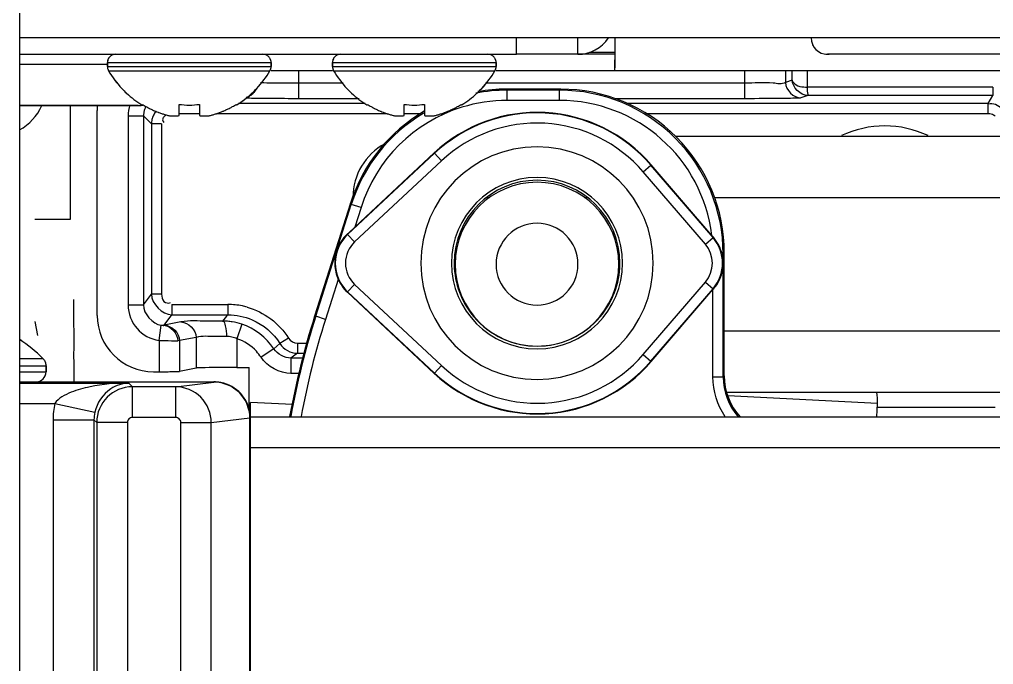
# Model space of a CAD drawing. Header units: millimetres. Extents: x 473 to 3963, y -1329 to 3488.
# Drawn here: x 1875.85 to 1923.46, y -60.8 to -29.3 of the extents above; entities that cross this region are included whole.
import ezdxf

# ---------------------------------------------------------------- set-up
doc = ezdxf.new("R2010")
doc.units = ezdxf.units.MM
doc.header["$LTSCALE"] = 392.37
doc.layers.get('0').update_dxf_attribs({"linetype": 'CONTINUOUS'})

msp = doc.modelspace()

# ---------------------------------------------------------------- linework, layer by layer
at = {"linetype": 'Continuous'}
for p, q in [((1875.848, 49.003), (1875.848, -88.997)), ((2584.648, -30.197), (1875.848, -30.197)), ((1900.148, -30.997), (1900.148, -30.197)), ((1903.148, -30.997), (1903.148, -30.197)), ((1904.948, -30.197), (1904.948, -30.997)), ((1904.948, -30.904), (1903.715, -30.904)), ((1875.848, -30.997), (1900.148, -30.997)), ((1880.148, -31.397), (1880.148, -31.597)), ((1880.148, -31.597), (1880.148, -31.397)), ((1880.148, -31.397), (1888.148, -31.397)), ((1888.148, -31.397), (1888.148, -31.597)), ((1888.148, -31.597), (1888.148, -31.397)), ((1891.148, -31.397), (1891.148, -31.597)), ((1891.148, -31.597), (1891.148, -31.397)), ((1891.148, -31.397), (1899.148, -31.397)), ((1899.148, -31.397), (1899.148, -31.597)), ((1899.148, -31.597), (1899.148, -31.397)), ((1903.148, -30.997), (1900.148, -30.997)), ((1904.948, -30.997), (1903.148, -30.997)), ((1904.948, -30.997), (1904.948, -31.27)), ((1904.948, -30.997), (1904.948, -31.27)), ((1904.948, -31.797), (1904.948, -31.27)), ((1904.948, -31.27), (1904.948, -31.657)), ((1946.148, -30.997), (1915.348, -30.997)), ((1880.177, -31.497), (1875.886, -31.497)), ((1880.148, -31.597), (1888.148, -31.597)), ((1880.203, -31.799), (1888.094, -31.799)), ((1891.148, -31.797), (1888.148, -31.797)), ((1889.481, -31.797), (1889.481, -32.414)), ((1889.481, -31.797), (1889.481, -32.414)), ((1891.148, -31.597), (1899.148, -31.597)), ((1891.203, -31.799), (1899.094, -31.799)), ((1904.948, -31.797), (1899.148, -31.797)), ((2499.591, -31.797), (1904.948, -31.797)), ((1911.298, -31.797), (1911.298, -32.414)), ((1911.298, -31.797), (1911.298, -32.414)), ((1913.297, -31.797), (1913.297, -32.379)), ((1913.297, -31.797), (1913.297, -32.379)), ((1913.623, -32.257), (1913.623, -31.797)), ((1913.623, -32.257), (1913.623, -31.797)), ((1914.373, -32.603), (1914.373, -31.797)), ((1914.373, -32.603), (1914.373, -31.797)), ((1913.623, -32.257), (1913.297, -32.379)), ((1913.623, -32.257), (1913.297, -32.379)), ((1889.481, -32.414), (1889.481, -33.164)), ((1891.203, -32.414), (1889.481, -32.414)), ((1889.481, -32.414), (1889.481, -33.164)), ((1891.203, -32.414), (1889.481, -32.414)), ((1891.673, -32.414), (1891.203, -32.414)), ((1891.673, -32.414), (1891.203, -32.414)), ((1899.094, -32.414), (1898.624, -32.414)), ((1899.094, -32.414), (1898.624, -32.414)), ((1904.948, -32.414), (1899.094, -32.414)), ((1904.948, -32.414), (1899.094, -32.414)), ((1902.304, -32.697), (1899.653, -32.697)), ((1899.691, -32.75), (1899.653, -32.697)), ((1899.691, -33.25), (1899.691, -32.75)), ((1902.251, -32.75), (1899.691, -32.75)), ((1902.251, -32.75), (1902.304, -32.697)), ((1902.251, -33.25), (1902.251, -32.75)), ((1911.298, -32.414), (1904.948, -32.414)), ((1911.298, -32.414), (1904.948, -32.414)), ((1911.298, -32.414), (1911.298, -33.164)), ((1911.298, -32.414), (1911.298, -33.164)), ((1923.436, -32.603), (1914.373, -32.603)), ((1923.436, -32.603), (1914.373, -32.603)), ((1923.436, -32.603), (1923.436, -33.003)), ((1923.436, -32.603), (1923.436, -33.003)), ((1892.456, -33.164), (1889.481, -33.164)), ((1892.456, -33.164), (1889.481, -33.164)), ((1902.251, -33.25), (1899.691, -33.25)), ((1911.298, -33.164), (1904.958, -33.164)), ((1911.298, -33.164), (1904.958, -33.164)), ((1914.385, -33.003), (1914.046, -33.129)), ((1914.385, -33.003), (1914.046, -33.129)), ((1923.437, -33.003), (1914.385, -33.003)), ((1923.437, -33.003), (1914.385, -33.003)), ((1923.209, -33.397), (1923.437, -33.003)), ((1923.209, -33.397), (1923.437, -33.003)), ((1880.848, -33.497), (1875.848, -33.497)), ((1875.848, -33.497), (1880.848, -33.497)), ((1880.774, -33.497), (1875.848, -33.497)), ((1875.848, -33.497), (1880.828, -33.497)), ((1878.35, -39.046), (1878.35, -33.497)), ((1879.648, -34.14), (1879.648, -33.747)), ((1880.848, -33.497), (1880.774, -33.497)), ((1881.648, -33.497), (1880.848, -33.497)), ((1880.848, -33.497), (1881.648, -33.497)), ((1881.848, -33.476), (1881.848, -33.442)), ((1883.648, -33.993), (1883.648, -33.442)), ((1884.648, -33.442), (1884.648, -33.993)), ((1886.448, -33.442), (1886.448, -33.476)), ((1886.741, -33.397), (1886.548, -33.397)), ((1886.741, -33.397), (1886.548, -33.397)), ((1889.481, -33.397), (1886.741, -33.397)), ((1889.481, -33.397), (1886.741, -33.397)), ((1892.749, -33.397), (1889.481, -33.397)), ((1892.749, -33.397), (1889.481, -33.397)), ((1892.848, -33.476), (1892.848, -33.442)), ((1894.648, -33.993), (1894.648, -33.442)), ((1895.648, -33.442), (1895.648, -33.993)), ((1897.448, -33.442), (1897.448, -33.476)), ((1911.298, -33.397), (1905.519, -33.397)), ((1911.298, -33.397), (1905.519, -33.397)), ((1914.046, -33.397), (1911.298, -33.397)), ((1914.046, -33.397), (1911.298, -33.397)), ((1923.209, -33.397), (1914.046, -33.397)), ((1923.209, -33.397), (1914.046, -33.397)), ((1923.209, -33.897), (1923.209, -33.397)), ((1923.209, -33.897), (1923.209, -33.397)), ((1879.648, -43.223), (1879.648, -34.14)), ((1881.158, -34.007), (1881.848, -34.007)), ((1881.158, -34.007), (1881.158, -43.235)), ((1881.158, -34.007), (1881.848, -34.007)), ((1881.158, -34.007), (1881.158, -43.235)), ((1881.848, -34.007), (1881.908, -34.007)), ((1881.848, -34.007), (1881.908, -34.007)), ((1881.908, -34.007), (1881.908, -43.235)), ((1881.908, -34.007), (1882.298, -34.397)), ((1881.908, -34.007), (1881.908, -43.235)), ((1881.908, -34.007), (1882.298, -34.397)), ((1884.648, -33.897), (1883.648, -33.897)), ((1884.648, -33.897), (1883.648, -33.897)), ((1886.448, -33.897), (1885.475, -33.897)), ((1886.448, -33.897), (1885.475, -33.897)), ((1892.848, -33.897), (1886.448, -33.897)), ((1892.848, -33.897), (1886.448, -33.897)), ((1893.821, -33.897), (1892.848, -33.897)), ((1893.821, -33.897), (1892.848, -33.897)), ((1895.487, -33.897), (1894.648, -33.897)), ((1895.487, -33.897), (1894.648, -33.897)), ((1923.209, -33.897), (1906.469, -33.897)), ((1923.209, -33.897), (1906.469, -33.897)), ((1882.298, -34.397), (1882.298, -42.715)), ((1882.797, -34.397), (1882.298, -34.397)), ((1882.298, -34.397), (1882.298, -42.715)), ((1882.797, -34.397), (1882.298, -34.397)), ((1882.797, -34.397), (1882.797, -42.715)), ((1882.797, -34.397), (1882.797, -42.715)), ((1907.91, -34.997), (1942.087, -34.997)), ((1896.137, -35.831), (1891.89, -39.796)), ((1896.123, -35.815), (1892.238, -39.442)), ((1896.123, -35.815), (1896.137, -35.831)), ((1896.479, -36.196), (1896.137, -35.831)), ((1896.479, -36.196), (1892.232, -40.161)), ((1906.337, -36.737), (1906.716, -36.411)), ((1906.732, -36.397), (1906.716, -36.411)), ((1909.756, -39.947), (1906.716, -36.411)), ((1909.695, -39.843), (1906.732, -36.397)), ((1909.377, -40.273), (1906.337, -36.737)), ((1898.694, -37.997), (1898.827, -37.997)), ((1903.47, -37.997), (1903.602, -37.997)), ((1909.817, -37.997), (1942.148, -37.997)), ((1892.03, -38.273), (1890.278, -43.785)), ((1890.33, -43.793), (1892.068, -38.325)), ((1892.068, -38.325), (1892.03, -38.273)), ((1892.545, -38.477), (1892.068, -38.325)), ((1892.545, -38.477), (1892.238, -39.442)), ((1876.6, -39.046), (1878.35, -39.046)), ((1891.89, -39.796), (1891.875, -39.779)), ((1892.232, -40.161), (1891.89, -39.796)), ((1909.377, -40.273), (1909.756, -39.947)), ((1909.773, -39.933), (1909.695, -39.843)), ((1909.773, -39.933), (1909.756, -39.947)), ((1910.25, -40.749), (1910.193, -40.749)), ((1910.25, -40.749), (1910.302, -40.696)), ((1910.25, -41.197), (1910.25, -40.749)), ((1910.302, -46.698), (1910.302, -40.696)), ((1910.25, -46.75), (1910.25, -41.197)), ((1891.429, -41.988), (1890.807, -43.945)), ((1892.232, -42.233), (1891.89, -42.599)), ((1892.232, -42.233), (1896.479, -46.199)), ((1906.337, -45.658), (1909.377, -42.121)), ((1909.377, -42.121), (1909.756, -42.447)), ((1881.908, -43.235), (1882.298, -42.715)), ((1881.908, -43.235), (1882.298, -42.715)), ((1882.797, -42.715), (1882.298, -42.715)), ((1882.797, -42.715), (1882.298, -42.715)), ((1891.876, -42.615), (1891.89, -42.599)), ((1891.876, -42.615), (1896.123, -46.58)), ((1891.89, -42.599), (1896.137, -46.564)), ((1906.716, -45.984), (1909.756, -42.447)), ((1906.732, -45.998), (1909.75, -42.488)), ((1909.75, -46.75), (1909.75, -42.488)), ((1909.773, -42.461), (1909.756, -42.447)), ((1879.648, -43.748), (1879.648, -43.223)), ((1881.158, -43.235), (1881.908, -43.235)), ((1881.158, -43.235), (1881.908, -43.235)), ((1883.297, -43.215), (1886.037, -43.215)), ((1883.297, -43.215), (1883.297, -43.715)), ((1883.297, -43.215), (1886.037, -43.215)), ((1883.297, -43.215), (1883.297, -43.715)), ((1886.037, -43.215), (1886.037, -43.715)), ((1886.037, -43.215), (1886.037, -43.715)), ((1882.921, -44.231), (1883.297, -43.715)), ((1883.297, -43.715), (1885.775, -43.715)), ((1883.297, -43.715), (1885.775, -43.715)), ((1885.775, -43.715), (1886.037, -43.715)), ((1885.775, -43.715), (1886.037, -43.715)), ((1890.33, -43.793), (1890.278, -43.785)), ((1890.807, -43.945), (1890.33, -43.793)), ((1876.748, -44.729), (1876.611, -44.045)), ((1882.682, -44.97), (1882.779, -44.226)), ((1882.682, -44.97), (1882.779, -44.226)), ((1883.741, -44.069), (1882.921, -44.231)), ((1883.741, -44.069), (1882.921, -44.231)), ((1886.716, -44.176), (1886.481, -44.888)), ((1886.716, -44.176), (1886.481, -44.888)), ((1910.302, -44.497), (1942.148, -44.497)), ((1882.682, -44.97), (1882.682, -46.497)), ((1882.682, -44.97), (1882.682, -46.497)), ((1884.488, -44.819), (1883.678, -44.98)), ((1884.488, -44.819), (1883.678, -44.98)), ((1883.678, -44.98), (1883.678, -46.481)), ((1883.678, -44.98), (1883.678, -46.481)), ((1884.488, -44.819), (1884.488, -46.32)), ((1884.488, -44.819), (1884.488, -46.32)), ((1886.481, -44.888), (1886.481, -46.288)), ((1886.481, -44.888), (1886.481, -46.288)), ((1888.284, -45.379), (1888.582, -45.127)), ((1888.284, -45.379), (1888.582, -45.127)), ((1889.006, -44.863), (1888.582, -45.127)), ((1889.006, -44.863), (1888.582, -45.127)), ((1889.431, -45.098), (1889.915, -45.098)), ((1889.431, -45.098), (1889.431, -45.598)), ((1889.431, -45.098), (1889.915, -45.098)), ((1889.431, -45.098), (1889.431, -45.598)), ((1888.284, -45.379), (1887.657, -45.791)), ((1888.284, -45.379), (1887.657, -45.791)), ((1889.431, -45.598), (1889.12, -45.831)), ((1889.431, -45.598), (1889.12, -45.831)), ((1889.431, -45.598), (1889.777, -45.598)), ((1889.431, -45.598), (1889.777, -45.598)), ((1906.337, -45.658), (1906.716, -45.984)), ((1875.848, -45.846), (1876.994, -45.846)), ((1889.12, -45.831), (1889.12, -46.581)), ((1889.713, -45.831), (1889.12, -45.831)), ((1889.12, -45.831), (1889.12, -46.581)), ((1889.713, -45.831), (1889.12, -45.831)), ((1906.732, -45.998), (1906.716, -45.984)), ((1875.848, -46.207), (1877.148, -46.207)), ((1875.848, -46.497), (1877.148, -46.497)), ((1877.148, -46.497), (1877.148, -46.207)), ((1877.148, -46.207), (1877.148, -46.497)), ((1882.398, -46.497), (1882.682, -46.497)), ((1884.488, -46.32), (1883.678, -46.481)), ((1886.481, -46.288), (1887.072, -46.288)), ((1887.072, -47.997), (1887.072, -46.288)), ((1889.506, -46.581), (1889.12, -46.581)), ((1889.506, -46.581), (1889.12, -46.581)), ((1896.123, -46.58), (1896.137, -46.564)), ((1896.479, -46.199), (1896.137, -46.564)), ((1885.357, -47.001), (1875.848, -47.001)), ((1885.357, -47.001), (1875.848, -47.001)), ((1875.848, -47.05), (1881.189, -47.05)), ((1881.189, -47.05), (1881.372, -47.233)), ((1883.484, -47.233), (1885.357, -47.001)), ((1885.357, -47.001), (1885.357, -47.001)), ((1909.75, -46.75), (1910.25, -46.75)), ((1910.302, -46.698), (1910.25, -46.75)), ((1883.484, -47.233), (1881.372, -47.233)), ((1881.372, -48.733), (1881.372, -47.233)), ((1883.484, -48.733), (1883.484, -47.233)), ((1910.425, -47.497), (1942.148, -47.497)), ((1875.848, -48.05), (1877.577, -48.05)), ((1877.577, -48.05), (1879.531, -48.477)), ((1887.072, -48.247), (1887.072, -47.997)), ((1887.148, -48.697), (1887.148, -47.997)), ((1889.195, -48.105), (1887.148, -47.997)), ((1889.195, -48.105), (1887.148, -47.997)), ((1917.787, -48.053), (1910.478, -47.67)), ((1917.753, -48.697), (1917.787, -48.053)), ((1923.536, -48.247), (1917.787, -48.247)), ((1877.491, -48.851), (1877.491, -77.859)), ((1877.491, -48.851), (1879.49, -48.851)), ((1879.622, -48.983), (1879.49, -48.851)), ((1879.49, -48.851), (1879.49, -77.858)), ((1881.122, -48.983), (1879.622, -48.983)), ((1879.622, -48.983), (1879.622, -77.826)), ((1881.122, -48.983), (1881.122, -77.826)), ((1883.484, -48.733), (1881.372, -48.733)), ((1883.736, -86.151), (1883.736, -48.983)), ((1883.736, -48.983), (1885.222, -48.983)), ((1885.222, -48.983), (1887.116, -48.747)), ((1885.222, -86.151), (1885.222, -48.983)), ((1887.116, -48.747), (1887.118, -48.747)), ((1887.116, -94.499), (1887.116, -48.747)), ((1887.118, -94.499), (1887.118, -48.747)), ((1887.142, -48.697), (2535.154, -48.697)), ((1887.142, -48.697), (2535.154, -48.697)), ((1887.148, -77.497), (1887.148, -48.797)), ((1887.148, -50.197), (2535.148, -50.197))]:
    msp.add_line(p, q, dxfattribs=at)
for points in [[(1923.54, -34.022), (1923.5, -33.99), (1923.456, -33.962), (1923.406, -33.937), (1923.348, -33.916), (1923.283, -33.902), (1923.209, -33.897)], [(1923.54, -34.022), (1923.5, -33.99), (1923.456, -33.962), (1923.406, -33.937), (1923.348, -33.916), (1923.283, -33.902), (1923.209, -33.897)], [(1882.779, -44.226), (1882.793, -44.228), (1882.807, -44.229), (1882.822, -44.231), (1882.837, -44.232), (1882.852, -44.232), (1882.868, -44.233), (1882.883, -44.233), (1882.897, -44.233), (1882.91, -44.232)], [(1882.779, -44.226), (1882.793, -44.228), (1882.807, -44.229), (1882.822, -44.231), (1882.837, -44.232), (1882.852, -44.232), (1882.868, -44.233), (1882.883, -44.233), (1882.897, -44.233), (1882.91, -44.232)], [(1882.916, -44.231), (1882.92, -44.231), (1882.916, -44.231), (1882.91, -44.232)], [(1882.916, -44.231), (1882.92, -44.231), (1882.916, -44.231), (1882.91, -44.232)], [(1883.678, -44.98), (1883.663, -44.981), (1883.636, -44.981), (1883.592, -44.982)], [(1883.678, -44.98), (1883.663, -44.981), (1883.636, -44.981), (1883.592, -44.982)], [(1887.118, -48.747), (1887.092, -48.45), (1886.924, -47.949), (1886.612, -47.522), (1886.185, -47.206), (1885.682, -47.031), (1885.357, -47.001)]]:
    msp.add_lwpolyline(points, dxfattribs=at)
for centre, radius, start, end in [((1903.148, -29.197), 1.8, 270, 326.2055), ((1915.348, -30.197), 0.8, 180, 270), ((1915.348, -30.197), 0.8, 180, 269.9981), ((1915.348, -30.197), 0.8, 204.0168, 215.9832), ((1880.548, -31.397), 0.4, 152.9219, 180), ((1880.548, -31.397), 0.4, 153.0784, 180), ((1880.548, -31.397), 0.4, 144.9279, 153.0784), ((1880.548, -31.397), 0.4, 145.0718, 152.9219), ((1880.548, -31.397), 0.4, 124.9282, 145.0718), ((1880.548, -31.397), 0.4, 125.0721, 144.9279), ((1880.548, -31.397), 0.4, 116.9216, 125.0721), ((1880.548, -31.397), 0.4, 117.0781, 124.9282), ((1880.548, -31.397), 0.4, 90, 117.0781), ((1880.548, -31.397), 0.4, 90, 116.9216), ((1887.748, -31.397), 0.4, 63.0784, 90), ((1887.748, -31.397), 0.4, 62.9219, 90), ((1887.748, -31.397), 0.4, 54.9279, 63.0784), ((1887.748, -31.397), 0.4, 55.0718, 62.9219), ((1887.748, -31.397), 0.4, 34.9282, 55.0718), ((1887.748, -31.397), 0.4, 35.0721, 54.9279), ((1887.748, -31.397), 0.4, 26.9216, 35.0721), ((1887.748, -31.397), 0.4, 27.0781, 34.9282), ((1887.748, -31.397), 0.4, 0, 27.0781), ((1887.748, -31.397), 0.4, 0, 26.9216), ((1891.548, -31.397), 0.4, 152.9219, 180), ((1891.548, -31.397), 0.4, 153.0784, 180), ((1891.548, -31.397), 0.4, 144.9279, 153.0784), ((1891.548, -31.397), 0.4, 145.0718, 152.9219), ((1891.548, -31.397), 0.4, 124.9282, 145.0718), ((1891.548, -31.397), 0.4, 125.0721, 144.9279), ((1891.548, -31.397), 0.4, 116.9216, 125.0721), ((1891.548, -31.397), 0.4, 117.0781, 124.9282), ((1891.548, -31.397), 0.4, 90, 117.0781), ((1891.548, -31.397), 0.4, 90, 116.9216), ((1898.748, -31.397), 0.4, 63.0784, 90), ((1898.748, -31.397), 0.4, 62.9219, 90), ((1898.748, -31.397), 0.4, 54.9279, 63.0784), ((1898.748, -31.397), 0.4, 55.0718, 62.9219), ((1898.748, -31.397), 0.4, 34.9282, 55.0718), ((1898.748, -31.397), 0.4, 35.0721, 54.9279), ((1898.748, -31.397), 0.4, 26.9216, 35.0721), ((1898.748, -31.397), 0.4, 27.0781, 34.9282), ((1898.748, -31.397), 0.4, 0, 27.0781), ((1898.748, -31.397), 0.4, 0, 26.9216), ((1915.348, -30.197), 0.8, 264.0334, 275.9666), ((1880.548, -31.597), 0.4, 180, 193.4759), ((1880.548, -31.597), 0.4, 180, 193.4584), ((1880.548, -31.597), 0.4, 193.4584, 196.8427), ((1880.548, -31.597), 0.4, 193.4759, 196.8253), ((1880.548, -31.597), 0.4, 196.8253, 210.3012), ((1880.548, -31.597), 0.4, 196.8427, 210.3012), ((1884.347, -29.377), 4.8, 210.3012, 223.1766), ((1884.347, -29.377), 4.8, 210.3012, 223.1927), ((1883.949, -29.377), 4.8, 316.8073, 329.6988), ((1883.949, -29.377), 4.8, 316.8234, 329.6988), ((1887.748, -31.597), 0.4, 329.6988, 343.1747), ((1887.748, -31.597), 0.4, 329.6988, 343.1573), ((1887.748, -31.597), 0.4, 343.1573, 346.5416), ((1887.748, -31.597), 0.4, 343.1747, 346.5241), ((1887.748, -31.597), 0.4, 346.5241, 360), ((1887.748, -31.597), 0.4, 346.5416, 360), ((1891.548, -31.597), 0.4, 180, 193.4759), ((1891.548, -31.597), 0.4, 180, 193.4584), ((1891.548, -31.597), 0.4, 193.4584, 196.8427), ((1891.548, -31.597), 0.4, 193.4759, 196.8253), ((1891.548, -31.597), 0.4, 196.8253, 210.3012), ((1891.548, -31.597), 0.4, 196.8427, 210.3012), ((1895.347, -29.377), 4.8, 210.3012, 223.1766), ((1895.347, -29.377), 4.8, 210.3012, 223.1927), ((1894.949, -29.377), 4.8, 316.8073, 329.6988), ((1894.949, -29.377), 4.8, 316.8234, 329.6988), ((1898.748, -31.597), 0.4, 329.6988, 343.1747), ((1898.748, -31.597), 0.4, 329.6988, 343.1573), ((1898.748, -31.597), 0.4, 343.1573, 346.5416), ((1898.748, -31.597), 0.4, 343.1747, 346.5241), ((1898.748, -31.597), 0.4, 346.5241, 360), ((1898.748, -31.597), 0.4, 346.5416, 360), ((1884.347, -29.377), 4.8, 223.1766, 227.1654), ((1884.347, -29.377), 4.8, 223.1927, 227.1511), ((1883.949, -29.377), 4.8, 312.8346, 316.8234), ((1883.949, -29.377), 4.8, 312.8489, 316.8073), ((1895.347, -29.377), 4.8, 223.1766, 227.1654), ((1895.347, -29.377), 4.8, 223.1927, 227.1511), ((1899.693, -40.769), 8.019, 90.014, 101.0488), ((1894.949, -29.377), 4.8, 312.8346, 316.8234), ((1894.949, -29.377), 4.8, 312.8489, 316.8073), ((1899.654, -40.713), 8.015, 90.0096, 100.0096), ((1902.251, -40.748), 7.998, 359.998, 90.002), ((1902.304, -40.696), 7.998, 359.9966, 90.0034), ((1884.347, -29.377), 4.8, 227.1511, 238.4029), ((1884.347, -29.377), 4.8, 227.1654, 238.3799), ((1883.949, -29.377), 4.8, 301.5971, 312.8489), ((1883.949, -29.377), 4.8, 301.6201, 312.8346), ((1895.347, -29.377), 4.8, 227.1511, 238.4029), ((1895.347, -29.377), 4.8, 227.1654, 238.3799), ((1894.949, -29.377), 4.8, 301.5971, 312.8489), ((1894.949, -29.377), 4.8, 301.6201, 312.8346), ((1899.698, -40.792), 7.542, 90.0492, 107.1473), ((1902.252, -40.748), 7.498, 6.9321, 90.0038), ((1874.648, -32.497), 2.5, 298.7478, 336.2148), ((1882.921, -34.009), 1.763, 162.0771, 179.9282), ((1882.921, -34.009), 1.763, 162.0771, 179.9282), ((1881.648, -31.497), 2, 270, 275.5219), ((1884.347, -29.377), 4.8, 238.3799, 238.6273), ((1884.347, -29.377), 4.8, 238.4029, 238.6273), ((1881.648, -31.497), 2, 275.5219, 275.9299), ((1884.335, -29.39), 4.755, 238.4659, 241.0313), ((1881.648, -31.497), 2, 275.9299, 276.7411), ((1882.981, -34.047), 1.078, 152.324, 161.1776), ((1882.981, -34.047), 1.078, 152.324, 161.1776), ((1884.333, -29.394), 4.75, 241.0316, 241.9926), ((1884.331, -29.396), 4.747, 241.9926, 243.3187), ((1884.33, -29.399), 4.744, 243.3188, 244.4598), ((1884.328, -29.403), 4.74, 244.4598, 245.4278), ((1884.326, -29.407), 4.735, 245.4278, 246.6825), ((1883.384, -34.445), 1.093, 142.7092, 154.1022), ((1883.384, -34.445), 1.093, 142.7092, 154.1022), ((1884.324, -29.412), 4.73, 246.6826, 247.4526), ((1884.321, -29.419), 4.723, 247.4524, 248.9975), ((1884.148, -29.677), 3.798, 262.4351, 277.5649), ((1883.975, -29.419), 4.723, 291.0025, 292.5476), ((1883.972, -29.412), 4.73, 292.5474, 293.3174), ((1883.97, -29.407), 4.735, 293.3175, 294.5722), ((1883.968, -29.403), 4.74, 294.5722, 295.5402), ((1883.967, -29.399), 4.744, 295.5402, 296.6812), ((1883.965, -29.396), 4.747, 296.6813, 298.0074), ((1883.964, -29.394), 4.75, 298.0074, 298.9684), ((1883.962, -29.39), 4.755, 298.9687, 301.5341), ((1883.949, -29.377), 4.8, 301.3727, 301.6201), ((1883.949, -29.377), 4.8, 301.3727, 301.5971), ((1899.653, -40.696), 7.999, 120.1351, 162.3657), ((1899.691, -40.748), 7.499, 107.1972, 162.3666), ((1895.347, -29.377), 4.8, 238.3799, 238.6273), ((1895.347, -29.377), 4.8, 238.4029, 238.6273), ((1895.335, -29.39), 4.755, 238.4659, 241.0313), ((1895.333, -29.394), 4.75, 241.0316, 241.9926), ((1895.331, -29.396), 4.747, 241.9926, 243.3187), ((1895.33, -29.399), 4.744, 243.3188, 244.4598), ((1895.328, -29.403), 4.74, 244.4598, 245.4278), ((1895.326, -29.407), 4.735, 245.4278, 246.6825), ((1895.324, -29.412), 4.73, 246.6826, 247.4526), ((1895.321, -29.419), 4.723, 247.4524, 248.9975), ((1895.148, -29.677), 3.798, 262.4351, 277.5649), ((1894.975, -29.419), 4.723, 291.0025, 292.5476), ((1894.972, -29.412), 4.73, 292.5474, 293.3174), ((1894.97, -29.407), 4.735, 293.3175, 294.5722), ((1894.968, -29.403), 4.74, 294.5722, 295.5402), ((1894.967, -29.399), 4.744, 295.5402, 296.6812), ((1894.965, -29.396), 4.747, 296.6813, 298.0074), ((1894.964, -29.394), 4.75, 298.0074, 298.9684), ((1894.962, -29.39), 4.755, 298.9687, 301.5341), ((1894.949, -29.377), 4.8, 301.3727, 301.6201), ((1894.949, -29.377), 4.8, 301.3727, 301.5971), ((1884.319, -29.426), 4.715, 248.9977, 249.4819), ((1884.315, -29.437), 4.704, 249.4813, 251.5344), ((1884.308, -29.455), 4.684, 251.535, 252.6227), ((1884.304, -29.47), 4.669, 252.6228, 253.6051), ((1884.295, -29.5), 4.637, 253.6036, 255.6824), ((1883.402, -32.003), 2.006, 262.7259, 264.7415), ((1883.4, -32.024), 1.985, 264.7442, 265.3991), ((1883.399, -32.037), 1.973, 265.3984, 266.7833), ((1883.399, -32.048), 1.962, 266.7841, 267.6235), ((1883.398, -32.054), 1.955, 267.6234, 268.8455), ((1883.398, -32.058), 1.951, 268.8459, 269.8005), ((1883.398, -32.058), 1.951, 269.8006, 270.9258), ((1883.398, -32.056), 1.953, 270.9261, 271.9964), ((1883.398, -32.05), 1.96, 271.9964, 273.0228), ((1883.397, -32.039), 1.97, 273.0233, 274.286), ((1883.396, -32.027), 1.982, 274.2856, 275.1372), ((1883.394, -32.004), 2.005, 275.1401, 277.2744), ((1884.902, -32.004), 2.005, 262.7256, 264.8598), ((1884.9, -32.027), 1.982, 264.8627, 265.7144), ((1884.899, -32.039), 1.97, 265.714, 266.9766), ((1884.898, -32.05), 1.959, 266.9771, 268.0037), ((1884.898, -32.056), 1.954, 268.0037, 269.0738), ((1884.898, -32.059), 1.95, 269.0741, 270.1995), ((1884.898, -32.058), 1.951, 270.1995, 271.1541), ((1884.898, -32.054), 1.955, 271.1545, 272.3767), ((1884.898, -32.047), 1.962, 272.3765, 273.2159), ((1884.897, -32.037), 1.973, 273.2167, 274.6016), ((1884.896, -32.024), 1.985, 274.6009, 275.2558), ((1884.894, -32.003), 2.006, 275.2585, 277.2741), ((1884.001, -29.5), 4.637, 284.3176, 286.3964), ((1883.993, -29.47), 4.669, 286.3949, 287.3772), ((1883.988, -29.455), 4.684, 287.3773, 288.465), ((1883.982, -29.437), 4.704, 288.4656, 290.5187), ((1883.978, -29.426), 4.715, 290.5181, 291.0023), ((1899.691, -40.749), 7.999, 120.9097, 162.3647), ((1895.319, -29.426), 4.715, 248.9977, 249.4819), ((1895.315, -29.437), 4.704, 249.4813, 251.5344), ((1895.308, -29.455), 4.684, 251.535, 252.6227), ((1895.304, -29.47), 4.669, 252.6228, 253.6051), ((1895.295, -29.5), 4.637, 253.6036, 255.6824), ((1894.402, -32.003), 2.006, 262.7259, 264.7415), ((1894.4, -32.024), 1.985, 264.7442, 265.3991), ((1894.399, -32.037), 1.973, 265.3984, 266.7833), ((1894.399, -32.048), 1.962, 266.7841, 267.6235), ((1894.398, -32.054), 1.955, 267.6234, 268.8455), ((1894.398, -32.058), 1.951, 268.8459, 269.8005), ((1894.398, -32.058), 1.951, 269.8006, 270.9258), ((1894.398, -32.056), 1.953, 270.9261, 271.9964), ((1894.398, -32.05), 1.96, 271.9964, 273.0228), ((1894.397, -32.039), 1.97, 273.0233, 274.286), ((1894.396, -32.027), 1.982, 274.2856, 275.1372), ((1894.394, -32.004), 2.005, 275.1401, 277.2744), ((1899.694, -40.754), 8.005, 120.4607, 120.9097), ((1895.902, -32.004), 2.005, 262.7256, 264.8598), ((1895.9, -32.027), 1.982, 264.8627, 265.7144), ((1895.899, -32.039), 1.97, 265.714, 266.9766), ((1895.898, -32.05), 1.959, 266.9771, 268.0037), ((1895.898, -32.056), 1.954, 268.0037, 269.0738), ((1895.898, -32.059), 1.95, 269.0741, 270.1995), ((1895.898, -32.058), 1.951, 270.1995, 271.1541), ((1895.898, -32.054), 1.955, 271.1545, 272.3767), ((1895.898, -32.047), 1.962, 272.3765, 273.2159), ((1895.897, -32.037), 1.973, 273.2167, 274.6016), ((1895.896, -32.024), 1.985, 274.6009, 275.2558), ((1895.894, -32.003), 2.006, 275.2585, 277.2741), ((1901.148, -41.197), 7.364, 40.6852, 133.0353), ((1901.148, -41.197), 7.342, 40.6852, 133.0353), ((1895.001, -29.5), 4.637, 284.3176, 286.3964), ((1894.993, -29.47), 4.669, 286.3949, 287.3772), ((1894.988, -29.455), 4.684, 287.3773, 288.465), ((1894.982, -29.437), 4.704, 288.4656, 290.5187), ((1894.978, -29.426), 4.715, 290.5181, 291.0023), ((1901.148, -41.197), 6.842, 40.6852, 133.0353), ((1918.148, -39.497), 5, 64.914, 115.086), ((1895.148, -37.997), 3, 118.6972, 179.5657), ((1901.148, -41.197), 5.681, 0, 180), ((1901.148, -41.197), 4.182, 0, 180), ((1901.148, -41.197), 4.05, 0, 180), ((1901.148, -41.247), 4, 0, 180), ((1901.148, -41.247), 2, 0, 180), ((1893.199, -41.197), 1.917, 133.0353, 226.9647), ((1893.206, -41.22), 1.961, 132.745, 160.4665), ((1908.302, -41.197), 1.917, 319.3148, 40.6852), ((1908.283, -41.218), 1.967, 13.8097, 40.783), ((1893.199, -41.197), 1.417, 133.0353, 226.9647), ((1908.302, -41.197), 1.417, 319.3148, 40.6852), ((1908.291, -41.216), 1.959, 0.5341, 13.7882), ((1901.148, -41.197), 5.681, 180, 360), ((1901.148, -41.197), 4.182, 180, 360), ((1901.148, -41.197), 4.05, 180, 180.7745), ((1901.148, -41.197), 4.05, 180.7745, 220.3826), ((1901.148, -41.247), 4, 180, 360), ((1901.148, -41.247), 2, 180, 360), ((1901.148, -41.197), 4.05, 319.5866, 359.2255), ((1901.148, -41.197), 4.05, 359.2255, 360), ((1893.199, -41.197), 1.939, 204.0696, 226.9647), ((1882.908, -43.234), 1.75, 180.0041, 262.5808), ((1882.908, -43.234), 1.75, 180.0041, 262.5808), ((1886.036, -46.724), 3.509, 78.3708, 89.9856), ((1886.036, -46.724), 3.509, 78.3708, 89.9856), ((1886.038, -46.709), 3.494, 74.4166, 78.3581), ((1886.038, -46.709), 3.494, 74.4166, 78.3581), ((1939.003, -88.494), 69.359, 139.78775, 140.12422), ((1939.003, -88.494), 69.359, 139.78775, 140.12422), ((1928.431, -55.911), 40.034, 162.3687, 169.6122), ((1928.485, -55.919), 40.035, 162.3688, 169.6003), ((1885.785, -47.005), 2.978, 85.4134, 90.1931), ((1885.786, -47.001), 2.975, 81.0819, 85.4193), ((1885.786, -46.995), 2.968, 71.7522, 81.0748), ((1928.483, -55.919), 39.534, 162.3686, 169.4671), ((1901.148, -41.197), 4.05, 220.3826, 319.5866), ((1871.148, -51.947), 8.45, 46.2253, 56.1444), ((1871.148, -51.947), 8.45, 46.2253, 56.1195), ((1885.776, -47.025), 2.25, 33.2686, 42.676), ((1885.776, -47.025), 2.25, 33.2686, 42.676), ((1901.148, -41.197), 6.842, 226.9647, 319.3148), ((1876.648, -46.207), 0.5, 25.6499, 46.2253), ((1876.648, -46.207), 0.5, 25.7122, 46.2253), ((1876.648, -46.207), 0.5, 20.5136, 25.7122), ((1876.648, -46.207), 0.5, 20.5759, 25.6499), ((1876.648, -46.207), 0.5, 0, 20.5759), ((1876.648, -46.207), 0.5, 0, 20.5136), ((1901.148, -41.197), 7.364, 226.9647, 319.3148), ((1901.148, -41.197), 7.342, 226.9647, 319.3148), ((1876.648, -46.497), 0.5, 270, 360), ((1876.648, -46.497), 0.5, 270, 360), ((1882.682, 7.595), 54.093, 269.9996, 270.383), ((1882.824, -11.478), 35.019, 270.3602, 270.8733), ((1885.348, -48.797), 1.8, 79.6667, 89.7225), ((1885.356, -48.781), 1.78, 79.0249, 89.9697), ((1885.348, -48.797), 1.8, 79.0926, 79.6667), ((1885.348, -48.797), 1.8, 6.8996, 79.0926), ((1885.355, -48.777), 1.776, 63.6821, 78.983), ((1913.249, -46.751), 2.999, 179.9942, 220.6932), ((1913.302, -46.698), 3, 179.9978, 221.9986), ((1881.373, -48.984), 1.75, 90.0175, 179.9825), ((1885.359, -48.767), 1.766, 60.9444, 63.6461), ((1885.359, -48.766), 1.765, 45.9857, 60.918), ((1885.366, -48.756), 1.753, 43.8677, 45.9479), ((1885.364, -48.757), 1.754, 27.9753, 43.8358), ((1914.791, -47.896), 3, 357, 7.6509), ((1881.251, -48.852), 3.761, 167.6796, 179.9829), ((1885.375, -48.749), 1.741, 26.4219, 27.9302), ((1885.37, -48.751), 1.747, 10.5952, 26.3875), ((1881.246, -48.851), 1.755, 167.698, 180.0022), ((1885.379, -48.748), 1.737, 7.9921, 10.5538), ((1885.378, -48.748), 1.738, 1.7941, 7.989), ((1881.372, -48.983), 0.25, 89.981, 180.019), ((1885.38, -48.748), 1.736, 0.016, 1.793), ((1885.348, -48.797), 1.8, 1.6496, 6.8996), ((1885.348, -48.797), 1.8, 0, 1.6496)]:
    msp.add_arc(centre, radius, start, end, dxfattribs=at)
for centre, major_axis, ratio, start_param, end_param in [((1882.648, -33.748), (-2.122, 2.122), 0.999829, 0.701347, 0.785312), ((1892.243, -39.425), (0.746, 0.697), 0.008548, -2.095299, -1.586014), ((1909.75, -42.501), (0.5, 0.582), 0.011377, 1.512091, 1.557559), ((1882.398, -43.747), (1.65, 2.201), 0.999762, -4.068795, -2.498227), ((1886.481, -46.323), (2, 0), 0.017455, 1.867479, 3.054326), ((1886.481, -46.323), (2, 0), 0.017455, 1.570796, 1.867479)]:
    msp.add_ellipse(centre, major_axis=major_axis, ratio=ratio, start_param=start_param, end_param=end_param, dxfattribs=at)
for points, knots in [([(1913.297, -32.379), (1913.116, -32.473), (1912.402, -32.323), (1911.761, -32.414), (1911.298, -32.414)], [0, 0, 0, 0, 0.305058, 1, 1, 1, 1]), ([(1913.297, -32.379), (1913.116, -32.473), (1912.402, -32.323), (1911.761, -32.414), (1911.298, -32.414)], [0, 0, 0, 0, 0.305058, 1, 1, 1, 1]), ([(1913.623, -32.257), (1913.626, -32.302), (1913.781, -32.569), (1914.13, -32.598), (1914.373, -32.602)], [0, 0, 0, 0, 0.155937, 1, 1, 1, 1]), ([(1913.623, -32.257), (1913.626, -32.302), (1913.781, -32.569), (1914.13, -32.598), (1914.373, -32.602)], [0, 0, 0, 0, 0.155937, 1, 1, 1, 1]), ([(1887.431, -32.665), (1887.413, -32.711), (1887.367, -32.799), (1887.304, -32.876), (1887.269, -32.911)], [0, 0, 0, 0, 0.50015, 1, 1, 1, 1]), ([(1887.431, -32.665), (1887.413, -32.711), (1887.367, -32.799), (1887.304, -32.876), (1887.269, -32.911)], [0, 0, 0, 0, 0.50015, 1, 1, 1, 1]), ([(1889.481, -32.414), (1889.287, -32.414), (1888.67, -32.411), (1888.053, -32.41), (1887.631, -32.392)], [0, 0, 0, 0, 0.314585, 1, 1, 1, 1]), ([(1889.481, -32.414), (1889.287, -32.414), (1888.67, -32.411), (1888.053, -32.41), (1887.631, -32.392)], [0, 0, 0, 0, 0.314585, 1, 1, 1, 1]), ([(1914.385, -33.003), (1914.416, -32.973), (1914.341, -32.812), (1914.371, -32.692), (1914.373, -32.603)], [0, 0, 0, 0, 0.326824, 1, 1, 1, 1]), ([(1914.385, -33.003), (1914.416, -32.973), (1914.341, -32.812), (1914.371, -32.692), (1914.373, -32.603)], [0, 0, 0, 0, 0.326824, 1, 1, 1, 1]), ([(1887.184, -33.148), (1887.133, -33.147), (1887.042, -33.145), (1886.951, -33.142), (1886.91, -33.141)], [0, 0, 0, 0, 0.553287, 1, 1, 1, 1]), ([(1887.269, -32.911), (1887.223, -32.958), (1887.117, -33.037), (1886.995, -33.088), (1886.932, -33.105)], [0, 0, 0, 0, 0.500882, 1, 1, 1, 1]), ([(1887.269, -32.911), (1887.223, -32.958), (1887.117, -33.037), (1886.995, -33.088), (1886.932, -33.105)], [0, 0, 0, 0, 0.500882, 1, 1, 1, 1]), ([(1889.481, -33.164), (1889.257, -33.164), (1888.491, -33.163), (1887.725, -33.159), (1887.184, -33.148)], [0, 0, 0, 0, 0.29292, 1, 1, 1, 1]), ([(1913.646, -33.147), (1913.5, -33.15), (1912.717, -33.162), (1911.934, -33.164), (1911.298, -33.164)], [0, 0, 0, 0, 0.186809, 1, 1, 1, 1]), ([(1914.046, -33.129), (1914.011, -33.143), (1913.872, -33.132), (1913.741, -33.145), (1913.646, -33.147)], [0, 0, 0, 0, 0.28557, 1, 1, 1, 1]), ([(1881.961, -33.699), (1881.944, -33.749), (1881.917, -33.851), (1881.908, -33.955), (1881.908, -34.007)], [0, 0, 0, 0, 0.504752, 1, 1, 1, 1]), ([(1881.961, -33.699), (1881.944, -33.749), (1881.917, -33.851), (1881.908, -33.955), (1881.908, -34.007)], [0, 0, 0, 0, 0.504752, 1, 1, 1, 1]), ([(1882.401, -33.968), (1882.368, -34.035), (1882.317, -34.175), (1882.298, -34.323), (1882.298, -34.397)], [0, 0, 0, 0, 0.506175, 1, 1, 1, 1]), ([(1882.401, -33.968), (1882.368, -34.035), (1882.317, -34.175), (1882.298, -34.323), (1882.298, -34.397)], [0, 0, 0, 0, 0.506175, 1, 1, 1, 1]), ([(1882.938, -34.016), (1882.897, -34.049), (1882.816, -34.15), (1882.864, -34.273), (1882.9, -34.322)], [0, 0, 0, 0, 0.469369, 1, 1, 1, 1]), ([(1882.938, -34.016), (1882.897, -34.049), (1882.816, -34.15), (1882.864, -34.273), (1882.9, -34.322)], [0, 0, 0, 0, 0.469369, 1, 1, 1, 1]), ([(1883.042, -33.954), (1883.023, -33.963), (1882.987, -33.981), (1882.954, -34.004), (1882.938, -34.016)], [0, 0, 0, 0, 0.510338, 1, 1, 1, 1]), ([(1883.042, -33.954), (1883.023, -33.963), (1882.987, -33.981), (1882.954, -34.004), (1882.938, -34.016)], [0, 0, 0, 0, 0.510338, 1, 1, 1, 1]), ([(1891.358, -40.564), (1891.288, -40.79), (1891.209, -41.278), (1891.328, -41.762), (1891.429, -41.988)], [0, 0, 0, 0, 0.488575, 1, 1, 1, 1]), ([(1909.773, -42.461), (1909.927, -42.282), (1910.165, -41.878), (1910.248, -41.419), (1910.25, -41.197)], [0, 0, 0, 0, 0.516402, 1, 1, 1, 1]), ([(1882.797, -42.715), (1882.797, -42.839), (1882.827, -43.102), (1883.138, -43.175), (1883.223, -43.113)], [0, 0, 0, 0, 0.542264, 1, 1, 1, 1]), ([(1882.797, -42.715), (1882.797, -42.839), (1882.827, -43.102), (1883.138, -43.175), (1883.223, -43.113)], [0, 0, 0, 0, 0.542264, 1, 1, 1, 1]), ([(1878.517, -46.993), (1878.516, -46.46), (1878.509, -45.503), (1878.522, -44.266), (1878.486, -43.464), (1878.518, -43.08), (1878.498, -42.979)], [0, 0, 0, 0, 0.39799, 0.715975, 0.923297, 1, 1, 1, 1]), ([(1885.775, -44.027), (1885.519, -44.028), (1884.843, -44.05), (1884.155, -43.986), (1883.741, -44.069)], [0, 0, 0, 0, 0.377532, 1, 1, 1, 1]), ([(1885.775, -44.027), (1885.519, -44.028), (1884.843, -44.05), (1884.155, -43.986), (1883.741, -44.069)], [0, 0, 0, 0, 0.377532, 1, 1, 1, 1]), ([(1885.775, -44.027), (1885.862, -44.032), (1885.944, -44.385), (1885.967, -44.6), (1885.967, -44.777)], [0, 0, 0, 0, 0.330883, 1, 1, 1, 1]), ([(1885.775, -44.027), (1885.862, -44.032), (1885.944, -44.385), (1885.967, -44.6), (1885.967, -44.777)], [0, 0, 0, 0, 0.330883, 1, 1, 1, 1]), ([(1885.967, -44.777), (1885.781, -44.778), (1885.291, -44.8), (1884.785, -44.738), (1884.488, -44.819)], [0, 0, 0, 0, 0.377472, 1, 1, 1, 1]), ([(1885.967, -44.777), (1885.781, -44.778), (1885.291, -44.8), (1884.785, -44.738), (1884.488, -44.819)], [0, 0, 0, 0, 0.377472, 1, 1, 1, 1]), ([(1882.682, -44.97), (1882.776, -44.973), (1883.079, -44.981), (1883.383, -44.984), (1883.592, -44.982)], [0, 0, 0, 0, 0.308802, 1, 1, 1, 1]), ([(1882.682, -44.97), (1882.776, -44.973), (1883.079, -44.981), (1883.383, -44.984), (1883.592, -44.982)], [0, 0, 0, 0, 0.308802, 1, 1, 1, 1]), ([(1886.225, -44.804), (1886.182, -44.795), (1886.097, -44.781), (1886.01, -44.776), (1885.967, -44.777)], [0, 0, 0, 0, 0.505239, 1, 1, 1, 1]), ([(1886.225, -44.804), (1886.182, -44.795), (1886.097, -44.781), (1886.01, -44.776), (1885.967, -44.777)], [0, 0, 0, 0, 0.505239, 1, 1, 1, 1]), ([(1886.481, -44.888), (1886.44, -44.87), (1886.356, -44.837), (1886.269, -44.813), (1886.225, -44.804)], [0, 0, 0, 0, 0.499035, 1, 1, 1, 1]), ([(1886.481, -44.888), (1886.44, -44.87), (1886.356, -44.837), (1886.269, -44.813), (1886.225, -44.804)], [0, 0, 0, 0, 0.499035, 1, 1, 1, 1]), ([(1883.357, -46.493), (1883.431, -46.492), (1883.538, -46.486), (1883.646, -46.488), (1883.678, -46.481)], [0, 0, 0, 0, 0.689497, 1, 1, 1, 1]), ([(1881.189, -47.05), (1880.555, -47.053), (1879.587, -47.135), (1878.376, -47.47), (1877.753, -47.78), (1877.577, -48.05)], [0, 0, 0, 0, 0.496986, 0.74749, 1, 1, 1, 1]), ([(1881.189, -47.05), (1880.881, -47.061), (1880.109, -47.308), (1879.629, -48.027), (1879.531, -48.477)], [0, 0, 0, 0, 0.400979, 1, 1, 1, 1]), ([(1885.222, -48.983), (1885.221, -48.537), (1884.852, -47.611), (1883.928, -47.234), (1883.484, -47.233)], [0, 0, 0, 0, 0.501239, 1, 1, 1, 1]), ([(1883.736, -48.983), (1883.736, -48.919), (1883.682, -48.786), (1883.548, -48.733), (1883.484, -48.733)], [0, 0, 0, 0, 0.499807, 1, 1, 1, 1])]:
    msp.add_open_spline(points, degree=3, knots=knots, dxfattribs=at)
for points in [[(1914.385, -33.003), (1914.029, -33.002), (1913.629, -32.612), (1913.623, -32.257)], [(1914.385, -33.003), (1914.029, -33.002), (1913.629, -32.612), (1913.623, -32.257)], [(1913.297, -32.379), (1913.297, -32.733), (1913.693, -33.129), (1914.046, -33.129)], [(1913.297, -32.379), (1913.297, -32.733), (1913.693, -33.129), (1914.046, -33.129)], [(1923.87, -33.647), (1923.699, -33.495), (1923.437, -33.359), (1923.219, -33.429)], [(1923.87, -33.647), (1923.699, -33.495), (1923.437, -33.359), (1923.219, -33.429)], [(1882.298, -42.715), (1882.298, -43.186), (1882.826, -43.715), (1883.297, -43.715)], [(1882.298, -42.715), (1882.298, -43.186), (1882.826, -43.715), (1883.297, -43.715)], [(1881.908, -43.235), (1881.908, -43.674), (1882.342, -44.17), (1882.779, -44.226)], [(1881.908, -43.235), (1881.908, -43.674), (1882.342, -44.17), (1882.779, -44.226)], [(1886.037, -43.715), (1886.44, -43.715), (1886.85, -43.799), (1887.22, -43.958)], [(1886.037, -43.715), (1886.44, -43.715), (1886.85, -43.799), (1887.22, -43.958)], [(1886.977, -43.344), (1887.791, -43.571), (1888.559, -44.146), (1889.006, -44.863)], [(1886.977, -43.344), (1887.791, -43.571), (1888.559, -44.146), (1889.006, -44.863)], [(1882.91, -44.232), (1883.248, -44.235), (1883.579, -44.644), (1883.592, -44.982)], [(1882.91, -44.232), (1883.248, -44.235), (1883.579, -44.644), (1883.592, -44.982)], [(1882.931, -44.231), (1883.284, -44.231), (1883.678, -44.628), (1883.678, -44.98)], [(1882.931, -44.231), (1883.284, -44.231), (1883.678, -44.628), (1883.678, -44.98)], [(1883.741, -44.069), (1884.094, -44.069), (1884.488, -44.466), (1884.488, -44.819)], [(1883.741, -44.069), (1884.094, -44.069), (1884.488, -44.466), (1884.488, -44.819)], [(1888.284, -45.379), (1887.923, -44.828), (1887.341, -44.382), (1886.716, -44.176)], [(1888.284, -45.379), (1887.923, -44.828), (1887.341, -44.382), (1886.716, -44.176)], [(1887.22, -43.958), (1887.77, -44.194), (1888.266, -44.619), (1888.582, -45.127)], [(1887.22, -43.958), (1887.77, -44.194), (1888.266, -44.619), (1888.582, -45.127)], [(1887.43, -45.5), (1887.175, -45.223), (1886.838, -45.006), (1886.481, -44.888)], [(1887.43, -45.5), (1887.175, -45.223), (1886.838, -45.006), (1886.481, -44.888)], [(1888.582, -45.127), (1888.753, -45.402), (1889.107, -45.598), (1889.431, -45.598)], [(1888.582, -45.127), (1888.753, -45.402), (1889.107, -45.598), (1889.431, -45.598)], [(1889.006, -44.863), (1889.092, -45), (1889.269, -45.098), (1889.431, -45.098)], [(1889.006, -44.863), (1889.092, -45), (1889.269, -45.098), (1889.431, -45.098)], [(1889.12, -45.831), (1888.804, -45.831), (1888.458, -45.644), (1888.284, -45.379)], [(1889.12, -45.831), (1888.804, -45.831), (1888.458, -45.644), (1888.284, -45.379)], [(1889.12, -46.581), (1888.566, -46.581), (1887.961, -46.254), (1887.657, -45.791)], [(1889.12, -46.581), (1888.566, -46.581), (1887.961, -46.254), (1887.657, -45.791)], [(1910.342, -48.698), (1909.964, -48.134), (1909.75, -47.429), (1909.75, -46.75)]]:
    msp.add_open_spline(points, degree=3, dxfattribs=at)

doc.saveas('drawing.dxf')
